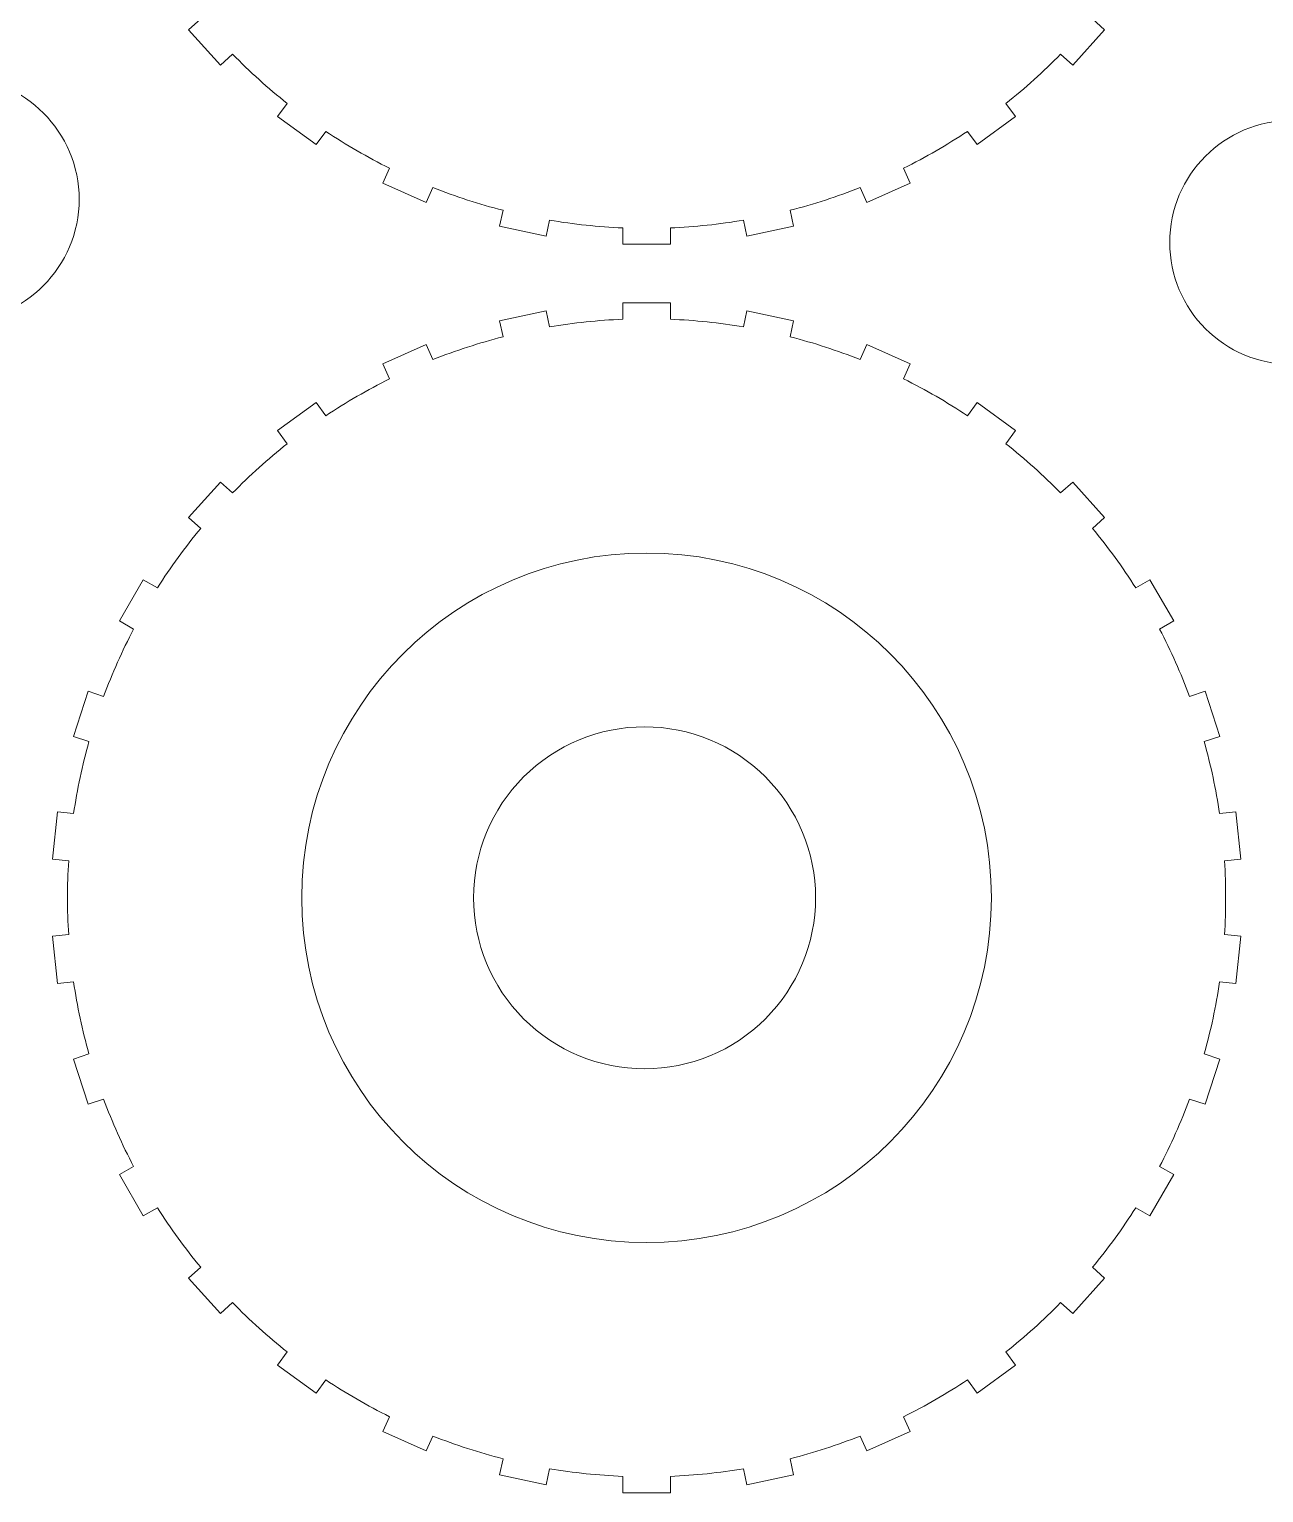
# Model space of a CAD drawing. Header units: centimetres. Extents: x -259 to 261, y 17 to 228.
# Drawn here: x -97.03 to -89.2, y 176.73 to 186.01 of the extents above; entities that cross this region are included whole.
import ezdxf

# ---------------------------------------------------------------- set-up
doc = ezdxf.new("R2010")
doc.units = ezdxf.units.CM
doc.header["$MEASUREMENT"] = 0
doc.layers.add('layer 1', color=7, linetype='Continuous')

msp = doc.modelspace()

# ---------------------------------------------------------------- linework, layer by layer
at = {"layer": 'layer 1', "color": 250, "lineweight": 9}
for points, knots in [([(-91.01654, 191.56619), (-91.01654, 191.56619), (-90.77233, 191.38876), (-90.77233, 191.38876), (-90.77233, 191.38876), (-90.77233, 191.38876), (-90.83329, 191.30485), (-90.83329, 191.30485), (-90.83329, 191.30485), (-90.71111, 191.20817), (-90.59521, 191.10382), (-90.48629, 190.9924), (-90.48629, 190.9924), (-90.48629, 190.9924), (-90.40922, 191.06181), (-90.40922, 191.06181), (-90.40922, 191.06181), (-90.40922, 191.06181), (-90.20723, 190.83748), (-90.20723, 190.83748), (-90.20723, 190.83748), (-90.20723, 190.83748), (-90.2843, 190.76808), (-90.2843, 190.76808), (-90.2843, 190.76808), (-90.1849, 190.64811), (-90.09323, 190.52194), (-90.00986, 190.39033), (-90.00986, 190.39033), (-90.00986, 190.39033), (-89.92002, 190.44218), (-89.92002, 190.44218), (-89.92002, 190.44218), (-89.92002, 190.44218), (-89.76909, 190.18076), (-89.76909, 190.18076), (-89.76909, 190.18076), (-89.76909, 190.18076), (-89.85893, 190.1289), (-89.85893, 190.1289), (-89.85893, 190.1289), (-89.78663, 189.9909), (-89.7232, 189.84841), (-89.66901, 189.70233), (-89.66901, 189.70233), (-89.66901, 189.70233), (-89.57036, 189.73439), (-89.57036, 189.73439), (-89.57036, 189.73439), (-89.57036, 189.73439), (-89.47708, 189.44731), (-89.47708, 189.44731), (-89.47708, 189.44731), (-89.47708, 189.44731), (-89.57572, 189.41526), (-89.57572, 189.41526), (-89.57572, 189.41526), (-89.53371, 189.26522), (-89.50128, 189.11267), (-89.47865, 188.95852), (-89.47865, 188.95852), (-89.47865, 188.95852), (-89.37549, 188.96937), (-89.37549, 188.96937), (-89.37549, 188.96937), (-89.37549, 188.96937), (-89.34394, 188.66916), (-89.34394, 188.66916), (-89.34394, 188.66916), (-89.34394, 188.66916), (-89.44708, 188.6583), (-89.44708, 188.6583), (-89.44708, 188.6583), (-89.43718, 188.50281), (-89.43718, 188.34686), (-89.44708, 188.19138), (-89.44708, 188.19138), (-89.44708, 188.19138), (-89.34394, 188.18054), (-89.34394, 188.18054), (-89.34394, 188.18054), (-89.34394, 188.18054), (-89.37549, 187.88034), (-89.37549, 187.88034), (-89.37549, 187.88034), (-89.37549, 187.88034), (-89.47865, 187.89117), (-89.47865, 187.89117), (-89.47865, 187.89117), (-89.50128, 187.73703), (-89.53371, 187.58448), (-89.57572, 187.43445), (-89.57572, 187.43445), (-89.57572, 187.43445), (-89.47708, 187.40239), (-89.47708, 187.40239), (-89.47708, 187.40239), (-89.47708, 187.40239), (-89.57036, 187.11531), (-89.57036, 187.11531), (-89.57036, 187.11531), (-89.57036, 187.11531), (-89.66901, 187.14736), (-89.66901, 187.14736), (-89.66901, 187.14736), (-89.7232, 187.0013), (-89.78663, 186.85881), (-89.85893, 186.72079), (-89.85893, 186.72079), (-89.85893, 186.72079), (-89.76909, 186.66893), (-89.76909, 186.66893), (-89.76909, 186.66893), (-89.76909, 186.66893), (-89.92002, 186.40752), (-89.92002, 186.40752), (-89.92002, 186.40752), (-89.92002, 186.40752), (-90.00986, 186.45938), (-90.00986, 186.45938), (-90.00986, 186.45938), (-90.09323, 186.32776), (-90.1849, 186.20159), (-90.2843, 186.08163), (-90.2843, 186.08163), (-90.2843, 186.08163), (-90.20723, 186.01222), (-90.20723, 186.01222), (-90.20723, 186.01222), (-90.20723, 186.01222), (-90.40922, 185.7879), (-90.40922, 185.7879), (-90.40922, 185.7879), (-90.40922, 185.7879), (-90.48629, 185.85729), (-90.48629, 185.85729), (-90.48629, 185.85729), (-90.59521, 185.7459), (-90.71111, 185.64153), (-90.83329, 185.54486), (-90.83329, 185.54486), (-90.83329, 185.54486), (-90.77233, 185.46094), (-90.77233, 185.46094), (-90.77233, 185.46094), (-90.77233, 185.46094), (-91.01654, 185.28352), (-91.01654, 185.28352), (-91.01654, 185.28352), (-91.01654, 185.28352), (-91.07751, 185.36743), (-91.07751, 185.36743), (-91.07751, 185.36743), (-91.2072, 185.28111), (-91.34227, 185.20312), (-91.48188, 185.13395), (-91.48188, 185.13395), (-91.48188, 185.13395), (-91.43969, 185.03921), (-91.43969, 185.03921), (-91.43969, 185.03921), (-91.43969, 185.03921), (-91.71545, 184.91643), (-91.71545, 184.91643), (-91.71545, 184.91643), (-91.71545, 184.91643), (-91.75765, 185.01118), (-91.75765, 185.01118), (-91.75765, 185.01118), (-91.90245, 184.95372), (-92.05078, 184.90552), (-92.20172, 184.86689), (-92.20172, 184.86689), (-92.20172, 184.86689), (-92.18016, 184.76544), (-92.18016, 184.76544), (-92.18016, 184.76544), (-92.18016, 184.76544), (-92.47542, 184.70268), (-92.47542, 184.70268), (-92.47542, 184.70268), (-92.47542, 184.70268), (-92.49699, 184.80414), (-92.49699, 184.80414), (-92.49699, 184.80414), (-92.65058, 184.77803), (-92.80569, 184.76173), (-92.96136, 184.75532), (-92.96136, 184.75532), (-92.96136, 184.75532), (-92.96136, 184.65161), (-92.96136, 184.65161), (-92.96136, 184.65161), (-92.96136, 184.65161), (-93.26322, 184.65161), (-93.26322, 184.65161), (-93.26322, 184.65161), (-93.26322, 184.65161), (-93.26322, 184.75532), (-93.26322, 184.75532), (-93.26322, 184.75532), (-93.41889, 184.76173), (-93.57399, 184.77803), (-93.72759, 184.80414), (-93.72759, 184.80414), (-93.72759, 184.80414), (-93.74916, 184.70268), (-93.74916, 184.70268), (-93.74916, 184.70268), (-93.74916, 184.70268), (-94.04442, 184.76544), (-94.04442, 184.76544), (-94.04442, 184.76544), (-94.04442, 184.76544), (-94.02286, 184.86689), (-94.02286, 184.86689), (-94.02286, 184.86689), (-94.1738, 184.90552), (-94.32212, 184.95372), (-94.46694, 185.01118), (-94.46694, 185.01118), (-94.46694, 185.01118), (-94.50913, 184.91643), (-94.50913, 184.91643), (-94.50913, 184.91643), (-94.50913, 184.91643), (-94.78489, 185.03921), (-94.78489, 185.03921), (-94.78489, 185.03921), (-94.78489, 185.03921), (-94.74271, 185.13395), (-94.74271, 185.13395), (-94.74271, 185.13395), (-94.88231, 185.20312), (-95.01738, 185.28111), (-95.14708, 185.36743), (-95.14708, 185.36743), (-95.14708, 185.36743), (-95.20804, 185.28352), (-95.20804, 185.28352), (-95.20804, 185.28352), (-95.20804, 185.28352), (-95.45226, 185.46094), (-95.45226, 185.46094), (-95.45226, 185.46094), (-95.45226, 185.46094), (-95.39129, 185.54486), (-95.39129, 185.54486), (-95.39129, 185.54486), (-95.51346, 185.64153), (-95.62937, 185.7459), (-95.73829, 185.85729), (-95.73829, 185.85729), (-95.73829, 185.85729), (-95.81537, 185.7879), (-95.81537, 185.7879), (-95.81537, 185.7879), (-95.81537, 185.7879), (-96.01735, 186.01222), (-96.01735, 186.01222), (-96.01735, 186.01222), (-96.01735, 186.01222), (-95.94027, 186.08163), (-95.94027, 186.08163), (-95.94027, 186.08163), (-96.03968, 186.20159), (-96.13135, 186.32776), (-96.21472, 186.45938), (-96.21472, 186.45938), (-96.21472, 186.45938), (-96.30456, 186.40752), (-96.30456, 186.40752), (-96.30456, 186.40752), (-96.30456, 186.40752), (-96.45549, 186.66893), (-96.45549, 186.66893), (-96.45549, 186.66893), (-96.45549, 186.66893), (-96.36565, 186.72079), (-96.36565, 186.72079), (-96.36565, 186.72079), (-96.43795, 186.85881), (-96.50138, 187.0013), (-96.55558, 187.14736), (-96.55558, 187.14736), (-96.55558, 187.14736), (-96.65422, 187.11531), (-96.65422, 187.11531), (-96.65422, 187.11531), (-96.65422, 187.11531), (-96.74749, 187.40239), (-96.74749, 187.40239), (-96.74749, 187.40239), (-96.74749, 187.40239), (-96.64886, 187.43445), (-96.64886, 187.43445), (-96.64886, 187.43445), (-96.69087, 187.58448), (-96.72329, 187.73703), (-96.74594, 187.89117), (-96.74594, 187.89117), (-96.74594, 187.89117), (-96.8491, 187.88034), (-96.8491, 187.88034), (-96.8491, 187.88034), (-96.8491, 187.88034), (-96.88065, 188.18054), (-96.88065, 188.18054), (-96.88065, 188.18054), (-96.88065, 188.18054), (-96.77749, 188.19138), (-96.77749, 188.19138), (-96.77749, 188.19138), (-96.78739, 188.34687), (-96.78739, 188.50283), (-96.77749, 188.65832), (-96.77749, 188.65832), (-96.77749, 188.65832), (-96.88065, 188.66916), (-96.88065, 188.66916), (-96.88065, 188.66916), (-96.88065, 188.66916), (-96.8491, 188.96937), (-96.8491, 188.96937), (-96.8491, 188.96937), (-96.8491, 188.96937), (-96.74594, 188.95852), (-96.74594, 188.95852), (-96.74594, 188.95852), (-96.72329, 189.11267), (-96.69087, 189.26522), (-96.64886, 189.41526), (-96.64886, 189.41526), (-96.64886, 189.41526), (-96.74749, 189.44731), (-96.74749, 189.44731), (-96.74749, 189.44731), (-96.74749, 189.44731), (-96.65422, 189.73439), (-96.65422, 189.73439), (-96.65422, 189.73439), (-96.65422, 189.73439), (-96.55558, 189.70233), (-96.55558, 189.70233), (-96.55558, 189.70233), (-96.50138, 189.84841), (-96.43795, 189.9909), (-96.36565, 190.1289), (-96.36565, 190.1289), (-96.36565, 190.1289), (-96.45549, 190.18076), (-96.45549, 190.18076), (-96.45549, 190.18076), (-96.45549, 190.18076), (-96.30456, 190.44218), (-96.30456, 190.44218), (-96.30456, 190.44218), (-96.30456, 190.44218), (-96.21472, 190.39033), (-96.21472, 190.39033), (-96.21472, 190.39033), (-96.13135, 190.52194), (-96.03968, 190.64811), (-95.94027, 190.76808), (-95.94027, 190.76808), (-95.94027, 190.76808), (-96.01735, 190.83748), (-96.01735, 190.83748), (-96.01735, 190.83748), (-96.01735, 190.83748), (-95.81537, 191.06181), (-95.81537, 191.06181), (-95.81537, 191.06181), (-95.81537, 191.06181), (-95.73829, 190.9924), (-95.73829, 190.9924), (-95.73829, 190.9924), (-95.62937, 191.10382), (-95.51346, 191.20817), (-95.39129, 191.30485), (-95.39129, 191.30485), (-95.39129, 191.30485), (-95.45226, 191.38876), (-95.45226, 191.38876), (-95.45226, 191.38876), (-95.45226, 191.38876), (-95.20804, 191.56619), (-95.20804, 191.56619), (-95.20804, 191.56619), (-95.20804, 191.56619), (-95.14708, 191.48228), (-95.14708, 191.48228), (-95.14708, 191.48228), (-95.01738, 191.56859), (-94.88231, 191.64658), (-94.74271, 191.71574), (-94.74271, 191.71574), (-94.74271, 191.71574), (-94.78489, 191.81049), (-94.78489, 191.81049), (-94.78489, 191.81049), (-94.78489, 191.81049), (-94.50913, 191.93328), (-94.50913, 191.93328), (-94.50913, 191.93328), (-94.50913, 191.93328), (-94.46694, 191.83852), (-94.46694, 191.83852), (-94.46694, 191.83852), (-94.32212, 191.89598), (-94.1738, 191.94418), (-94.02286, 191.9828), (-94.02286, 191.9828), (-94.02286, 191.9828), (-94.04442, 192.08427), (-94.04442, 192.08427), (-94.04442, 192.08427), (-94.04442, 192.08427), (-93.74916, 192.14703), (-93.74916, 192.14703), (-93.74916, 192.14703), (-93.74916, 192.14703), (-93.72759, 192.04558), (-93.72759, 192.04558), (-93.72759, 192.04558), (-93.57399, 192.07168), (-93.41889, 192.08797), (-93.26322, 192.09437), (-93.26322, 192.09437), (-93.26322, 192.09437), (-93.26322, 192.19811), (-93.26322, 192.19811), (-93.26322, 192.19811), (-93.26322, 192.19811), (-92.96136, 192.19811), (-92.96136, 192.19811), (-92.96136, 192.19811), (-92.96136, 192.19811), (-92.96136, 192.09437), (-92.96136, 192.09437), (-92.96136, 192.09437), (-92.80569, 192.08797), (-92.65058, 192.07168), (-92.49699, 192.04558), (-92.49699, 192.04558), (-92.49699, 192.04558), (-92.47542, 192.14703), (-92.47542, 192.14703), (-92.47542, 192.14703), (-92.47542, 192.14703), (-92.18016, 192.08427), (-92.18016, 192.08427), (-92.18016, 192.08427), (-92.18016, 192.08427), (-92.20172, 191.9828), (-92.20172, 191.9828), (-92.20172, 191.9828), (-92.05078, 191.94418), (-91.90245, 191.89598), (-91.75765, 191.83852), (-91.75765, 191.83852), (-91.75765, 191.83852), (-91.71545, 191.93328), (-91.71545, 191.93328), (-91.71545, 191.93328), (-91.71545, 191.93328), (-91.43969, 191.81049), (-91.43969, 191.81049), (-91.43969, 191.81049), (-91.43969, 191.81049), (-91.48188, 191.71574), (-91.48188, 191.71574), (-91.48188, 191.71574), (-91.34227, 191.64658), (-91.2072, 191.56859), (-91.07751, 191.48228), (-91.07751, 191.48228), (-91.07751, 191.48228), (-91.01654, 191.56619), (-91.01654, 191.56619)], [0, 0, 0, 0, 0.0082645, 0.0082645, 0.0082645, 0.0082645, 0.0165289, 0.0165289, 0.0165289, 0.0165289, 0.0247934, 0.0247934, 0.0247934, 0.0247934, 0.0330579, 0.0330579, 0.0330579, 0.0330579, 0.0413223, 0.0413223, 0.0413223, 0.0413223, 0.0495868, 0.0495868, 0.0495868, 0.0495868, 0.0578512, 0.0578512, 0.0578512, 0.0578512, 0.0661157, 0.0661157, 0.0661157, 0.0661157, 0.0743802, 0.0743802, 0.0743802, 0.0743802, 0.0826446, 0.0826446, 0.0826446, 0.0826446, 0.0909091, 0.0909091, 0.0909091, 0.0909091, 0.0991736, 0.0991736, 0.0991736, 0.0991736, 0.107438, 0.107438, 0.107438, 0.107438, 0.1157025, 0.1157025, 0.1157025, 0.1157025, 0.1239669, 0.1239669, 0.1239669, 0.1239669, 0.1322314, 0.1322314, 0.1322314, 0.1322314, 0.1404959, 0.1404959, 0.1404959, 0.1404959, 0.1487603, 0.1487603, 0.1487603, 0.1487603, 0.1570248, 0.1570248, 0.1570248, 0.1570248, 0.1652893, 0.1652893, 0.1652893, 0.1652893, 0.1735537, 0.1735537, 0.1735537, 0.1735537, 0.1818182, 0.1818182, 0.1818182, 0.1818182, 0.1900826, 0.1900826, 0.1900826, 0.1900826, 0.1983471, 0.1983471, 0.1983471, 0.1983471, 0.2066116, 0.2066116, 0.2066116, 0.2066116, 0.214876, 0.214876, 0.214876, 0.214876, 0.2231405, 0.2231405, 0.2231405, 0.2231405, 0.231405, 0.231405, 0.231405, 0.231405, 0.2396694, 0.2396694, 0.2396694, 0.2396694, 0.2479339, 0.2479339, 0.2479339, 0.2479339, 0.2561983, 0.2561983, 0.2561983, 0.2561983, 0.2644628, 0.2644628, 0.2644628, 0.2644628, 0.2727273, 0.2727273, 0.2727273, 0.2727273, 0.2809917, 0.2809917, 0.2809917, 0.2809917, 0.2892562, 0.2892562, 0.2892562, 0.2892562, 0.2975207, 0.2975207, 0.2975207, 0.2975207, 0.3057851, 0.3057851, 0.3057851, 0.3057851, 0.3140496, 0.3140496, 0.3140496, 0.3140496, 0.322314, 0.322314, 0.322314, 0.322314, 0.3305785, 0.3305785, 0.3305785, 0.3305785, 0.338843, 0.338843, 0.338843, 0.338843, 0.3471074, 0.3471074, 0.3471074, 0.3471074, 0.3553719, 0.3553719, 0.3553719, 0.3553719, 0.3636364, 0.3636364, 0.3636364, 0.3636364, 0.3719008, 0.3719008, 0.3719008, 0.3719008, 0.3801653, 0.3801653, 0.3801653, 0.3801653, 0.3884298, 0.3884298, 0.3884298, 0.3884298, 0.3966942, 0.3966942, 0.3966942, 0.3966942, 0.4049587, 0.4049587, 0.4049587, 0.4049587, 0.4132231, 0.4132231, 0.4132231, 0.4132231, 0.4214876, 0.4214876, 0.4214876, 0.4214876, 0.4297521, 0.4297521, 0.4297521, 0.4297521, 0.4380165, 0.4380165, 0.4380165, 0.4380165, 0.446281, 0.446281, 0.446281, 0.446281, 0.4545455, 0.4545455, 0.4545455, 0.4545455, 0.4628099, 0.4628099, 0.4628099, 0.4628099, 0.4710744, 0.4710744, 0.4710744, 0.4710744, 0.4793388, 0.4793388, 0.4793388, 0.4793388, 0.4876033, 0.4876033, 0.4876033, 0.4876033, 0.4958678, 0.4958678, 0.4958678, 0.4958678, 0.5041322, 0.5041322, 0.5041322, 0.5041322, 0.5123967, 0.5123967, 0.5123967, 0.5123967, 0.5206612, 0.5206612, 0.5206612, 0.5206612, 0.5289256, 0.5289256, 0.5289256, 0.5289256, 0.5371901, 0.5371901, 0.5371901, 0.5371901, 0.5454545, 0.5454545, 0.5454545, 0.5454545, 0.553719, 0.553719, 0.553719, 0.553719, 0.5619835, 0.5619835, 0.5619835, 0.5619835, 0.5702479, 0.5702479, 0.5702479, 0.5702479, 0.5785124, 0.5785124, 0.5785124, 0.5785124, 0.5867769, 0.5867769, 0.5867769, 0.5867769, 0.5950413, 0.5950413, 0.5950413, 0.5950413, 0.6033058, 0.6033058, 0.6033058, 0.6033058, 0.6115702, 0.6115702, 0.6115702, 0.6115702, 0.6198347, 0.6198347, 0.6198347, 0.6198347, 0.6280992, 0.6280992, 0.6280992, 0.6280992, 0.6363636, 0.6363636, 0.6363636, 0.6363636, 0.6446281, 0.6446281, 0.6446281, 0.6446281, 0.6528926, 0.6528926, 0.6528926, 0.6528926, 0.661157, 0.661157, 0.661157, 0.661157, 0.6694215, 0.6694215, 0.6694215, 0.6694215, 0.677686, 0.677686, 0.677686, 0.677686, 0.6859504, 0.6859504, 0.6859504, 0.6859504, 0.6942149, 0.6942149, 0.6942149, 0.6942149, 0.7024793, 0.7024793, 0.7024793, 0.7024793, 0.7107438, 0.7107438, 0.7107438, 0.7107438, 0.7190083, 0.7190083, 0.7190083, 0.7190083, 0.7272727, 0.7272727, 0.7272727, 0.7272727, 0.7355372, 0.7355372, 0.7355372, 0.7355372, 0.7438017, 0.7438017, 0.7438017, 0.7438017, 0.7520661, 0.7520661, 0.7520661, 0.7520661, 0.7603306, 0.7603306, 0.7603306, 0.7603306, 0.768595, 0.768595, 0.768595, 0.768595, 0.7768595, 0.7768595, 0.7768595, 0.7768595, 0.785124, 0.785124, 0.785124, 0.785124, 0.7933884, 0.7933884, 0.7933884, 0.7933884, 0.8016529, 0.8016529, 0.8016529, 0.8016529, 0.8099174, 0.8099174, 0.8099174, 0.8099174, 0.8181818, 0.8181818, 0.8181818, 0.8181818, 0.8264463, 0.8264463, 0.8264463, 0.8264463, 0.8347107, 0.8347107, 0.8347107, 0.8347107, 0.8429752, 0.8429752, 0.8429752, 0.8429752, 0.8512397, 0.8512397, 0.8512397, 0.8512397, 0.8595041, 0.8595041, 0.8595041, 0.8595041, 0.8677686, 0.8677686, 0.8677686, 0.8677686, 0.8760331, 0.8760331, 0.8760331, 0.8760331, 0.8842975, 0.8842975, 0.8842975, 0.8842975, 0.892562, 0.892562, 0.892562, 0.892562, 0.9008264, 0.9008264, 0.9008264, 0.9008264, 0.9090909, 0.9090909, 0.9090909, 0.9090909, 0.9173554, 0.9173554, 0.9173554, 0.9173554, 0.9256198, 0.9256198, 0.9256198, 0.9256198, 0.9338843, 0.9338843, 0.9338843, 0.9338843, 0.9421488, 0.9421488, 0.9421488, 0.9421488, 0.9504132, 0.9504132, 0.9504132, 0.9504132, 0.9586777, 0.9586777, 0.9586777, 0.9586777, 0.9669421, 0.9669421, 0.9669421, 0.9669421, 0.9752066, 0.9752066, 0.9752066, 0.9752066, 0.9834711, 0.9834711, 0.9834711, 0.9834711, 1, 1, 1, 1]), ([(-96.71088, 184.93634), (-96.71088, 185.36381), (-97.05741, 185.71033), (-97.48488, 185.71034), (-97.48488, 185.71034), (-97.91235, 185.71034), (-98.25888, 185.36381), (-98.25888, 184.93634), (-98.25888, 184.93634), (-98.25888, 184.50887), (-97.91236, 184.16234), (-97.48488, 184.16234), (-97.48488, 184.16234), (-97.05742, 184.16233), (-96.71088, 184.50886), (-96.71088, 184.93634)], [0, 0, 0, 0, 0.2, 0.2, 0.2, 0.2, 0.4, 0.4, 0.4, 0.4, 0.6, 0.6, 0.6, 0.6, 1, 1, 1, 1]), ([(-88.24633, 184.66329), (-88.24633, 185.09076), (-88.59286, 185.43728), (-89.02033, 185.43729), (-89.02033, 185.43729), (-89.4478, 185.43729), (-89.79433, 185.09076), (-89.79433, 184.66329), (-89.79433, 184.66329), (-89.79433, 184.23582), (-89.44781, 183.88929), (-89.02033, 183.88929), (-89.02033, 183.88929), (-88.59287, 183.88928), (-88.24633, 184.23581), (-88.24633, 184.66329)], [0, 0, 0, 0, 0.2, 0.2, 0.2, 0.2, 0.4, 0.4, 0.4, 0.4, 0.6, 0.6, 0.6, 0.6, 1, 1, 1, 1]), ([(-91.01654, 183.64774), (-91.01654, 183.64774), (-90.77233, 183.4703), (-90.77233, 183.4703), (-90.77233, 183.4703), (-90.77233, 183.4703), (-90.83329, 183.38639), (-90.83329, 183.38639), (-90.83329, 183.38639), (-90.71111, 183.28971), (-90.59521, 183.18536), (-90.48629, 183.07394), (-90.48629, 183.07394), (-90.48629, 183.07394), (-90.40922, 183.14336), (-90.40922, 183.14336), (-90.40922, 183.14336), (-90.40922, 183.14336), (-90.20723, 182.91902), (-90.20723, 182.91902), (-90.20723, 182.91902), (-90.20723, 182.91902), (-90.2843, 182.84962), (-90.2843, 182.84962), (-90.2843, 182.84962), (-90.1849, 182.72965), (-90.09323, 182.60348), (-90.00986, 182.47187), (-90.00986, 182.47187), (-90.00986, 182.47187), (-89.92002, 182.52373), (-89.92002, 182.52373), (-89.92002, 182.52373), (-89.92002, 182.52373), (-89.76909, 182.2623), (-89.76909, 182.2623), (-89.76909, 182.2623), (-89.76909, 182.2623), (-89.85893, 182.21044), (-89.85893, 182.21044), (-89.85893, 182.21044), (-89.78663, 182.07244), (-89.7232, 181.92996), (-89.66901, 181.78388), (-89.66901, 181.78388), (-89.66901, 181.78388), (-89.57036, 181.81594), (-89.57036, 181.81594), (-89.57036, 181.81594), (-89.57036, 181.81594), (-89.47708, 181.52885), (-89.47708, 181.52885), (-89.47708, 181.52885), (-89.47708, 181.52885), (-89.57572, 181.4968), (-89.57572, 181.4968), (-89.57572, 181.4968), (-89.53371, 181.34676), (-89.50128, 181.19422), (-89.47865, 181.04006), (-89.47865, 181.04006), (-89.47865, 181.04006), (-89.37549, 181.05092), (-89.37549, 181.05092), (-89.37549, 181.05092), (-89.37549, 181.05092), (-89.34394, 180.75071), (-89.34394, 180.75071), (-89.34394, 180.75071), (-89.34394, 180.75071), (-89.44708, 180.73984), (-89.44708, 180.73984), (-89.44708, 180.73984), (-89.43718, 180.58436), (-89.43718, 180.4284), (-89.44708, 180.27292), (-89.44708, 180.27292), (-89.44708, 180.27292), (-89.34394, 180.26208), (-89.34394, 180.26208), (-89.34394, 180.26208), (-89.34394, 180.26208), (-89.37549, 179.96188), (-89.37549, 179.96188), (-89.37549, 179.96188), (-89.37549, 179.96188), (-89.47865, 179.97272), (-89.47865, 179.97272), (-89.47865, 179.97272), (-89.50128, 179.81857), (-89.53371, 179.66602), (-89.57572, 179.516), (-89.57572, 179.516), (-89.57572, 179.516), (-89.47708, 179.48394), (-89.47708, 179.48394), (-89.47708, 179.48394), (-89.47708, 179.48394), (-89.57036, 179.19685), (-89.57036, 179.19685), (-89.57036, 179.19685), (-89.57036, 179.19685), (-89.66901, 179.2289), (-89.66901, 179.2289), (-89.66901, 179.2289), (-89.7232, 179.08284), (-89.78663, 178.94036), (-89.85893, 178.80233), (-89.85893, 178.80233), (-89.85893, 178.80233), (-89.76909, 178.75048), (-89.76909, 178.75048), (-89.76909, 178.75048), (-89.76909, 178.75048), (-89.92002, 178.48906), (-89.92002, 178.48906), (-89.92002, 178.48906), (-89.92002, 178.48906), (-90.00986, 178.54092), (-90.00986, 178.54092), (-90.00986, 178.54092), (-90.09323, 178.40931), (-90.1849, 178.28313), (-90.2843, 178.16317), (-90.2843, 178.16317), (-90.2843, 178.16317), (-90.20723, 178.09376), (-90.20723, 178.09376), (-90.20723, 178.09376), (-90.20723, 178.09376), (-90.40922, 177.86944), (-90.40922, 177.86944), (-90.40922, 177.86944), (-90.40922, 177.86944), (-90.48629, 177.93883), (-90.48629, 177.93883), (-90.48629, 177.93883), (-90.59521, 177.82744), (-90.71111, 177.72308), (-90.83329, 177.6264), (-90.83329, 177.6264), (-90.83329, 177.6264), (-90.77233, 177.54249), (-90.77233, 177.54249), (-90.77233, 177.54249), (-90.77233, 177.54249), (-91.01654, 177.36506), (-91.01654, 177.36506), (-91.01654, 177.36506), (-91.01654, 177.36506), (-91.07751, 177.44897), (-91.07751, 177.44897), (-91.07751, 177.44897), (-91.2072, 177.36265), (-91.34227, 177.28467), (-91.48188, 177.2155), (-91.48188, 177.2155), (-91.48188, 177.2155), (-91.43969, 177.12075), (-91.43969, 177.12075), (-91.43969, 177.12075), (-91.43969, 177.12075), (-91.71545, 176.99797), (-91.71545, 176.99797), (-91.71545, 176.99797), (-91.71545, 176.99797), (-91.75765, 177.09272), (-91.75765, 177.09272), (-91.75765, 177.09272), (-91.90245, 177.03526), (-92.05078, 176.98706), (-92.20172, 176.94843), (-92.20172, 176.94843), (-92.20172, 176.94843), (-92.18016, 176.84698), (-92.18016, 176.84698), (-92.18016, 176.84698), (-92.18016, 176.84698), (-92.47542, 176.78422), (-92.47542, 176.78422), (-92.47542, 176.78422), (-92.47542, 176.78422), (-92.49699, 176.88568), (-92.49699, 176.88568), (-92.49699, 176.88568), (-92.65058, 176.85958), (-92.80569, 176.84327), (-92.96136, 176.83686), (-92.96136, 176.83686), (-92.96136, 176.83686), (-92.96136, 176.73315), (-92.96136, 176.73315), (-92.96136, 176.73315), (-92.96136, 176.73315), (-93.26322, 176.73315), (-93.26322, 176.73315), (-93.26322, 176.73315), (-93.26322, 176.73315), (-93.26322, 176.83686), (-93.26322, 176.83686), (-93.26322, 176.83686), (-93.41889, 176.84327), (-93.57399, 176.85958), (-93.72759, 176.88568), (-93.72759, 176.88568), (-93.72759, 176.88568), (-93.74916, 176.78422), (-93.74916, 176.78422), (-93.74916, 176.78422), (-93.74916, 176.78422), (-94.04442, 176.84698), (-94.04442, 176.84698), (-94.04442, 176.84698), (-94.04442, 176.84698), (-94.02286, 176.94843), (-94.02286, 176.94843), (-94.02286, 176.94843), (-94.1738, 176.98706), (-94.32212, 177.03526), (-94.46694, 177.09272), (-94.46694, 177.09272), (-94.46694, 177.09272), (-94.50913, 176.99797), (-94.50913, 176.99797), (-94.50913, 176.99797), (-94.50913, 176.99797), (-94.78489, 177.12075), (-94.78489, 177.12075), (-94.78489, 177.12075), (-94.78489, 177.12075), (-94.74271, 177.2155), (-94.74271, 177.2155), (-94.74271, 177.2155), (-94.88231, 177.28467), (-95.01738, 177.36265), (-95.14708, 177.44897), (-95.14708, 177.44897), (-95.14708, 177.44897), (-95.20804, 177.36506), (-95.20804, 177.36506), (-95.20804, 177.36506), (-95.20804, 177.36506), (-95.45226, 177.54249), (-95.45226, 177.54249), (-95.45226, 177.54249), (-95.45226, 177.54249), (-95.39129, 177.6264), (-95.39129, 177.6264), (-95.39129, 177.6264), (-95.51346, 177.72308), (-95.62937, 177.82744), (-95.73829, 177.93883), (-95.73829, 177.93883), (-95.73829, 177.93883), (-95.81537, 177.86944), (-95.81537, 177.86944), (-95.81537, 177.86944), (-95.81537, 177.86944), (-96.01735, 178.09376), (-96.01735, 178.09376), (-96.01735, 178.09376), (-96.01735, 178.09376), (-95.94027, 178.16317), (-95.94027, 178.16317), (-95.94027, 178.16317), (-96.03968, 178.28313), (-96.13135, 178.40931), (-96.21472, 178.54092), (-96.21472, 178.54092), (-96.21472, 178.54092), (-96.30456, 178.48906), (-96.30456, 178.48906), (-96.30456, 178.48906), (-96.30456, 178.48906), (-96.45549, 178.75048), (-96.45549, 178.75048), (-96.45549, 178.75048), (-96.45549, 178.75048), (-96.36565, 178.80233), (-96.36565, 178.80233), (-96.36565, 178.80233), (-96.43795, 178.94036), (-96.50138, 179.08284), (-96.55558, 179.2289), (-96.55558, 179.2289), (-96.55558, 179.2289), (-96.65422, 179.19685), (-96.65422, 179.19685), (-96.65422, 179.19685), (-96.65422, 179.19685), (-96.74749, 179.48394), (-96.74749, 179.48394), (-96.74749, 179.48394), (-96.74749, 179.48394), (-96.64886, 179.516), (-96.64886, 179.516), (-96.64886, 179.516), (-96.69087, 179.66602), (-96.72329, 179.81857), (-96.74594, 179.97272), (-96.74594, 179.97272), (-96.74594, 179.97272), (-96.8491, 179.96188), (-96.8491, 179.96188), (-96.8491, 179.96188), (-96.8491, 179.96188), (-96.88065, 180.26208), (-96.88065, 180.26208), (-96.88065, 180.26208), (-96.88065, 180.26208), (-96.77749, 180.27292), (-96.77749, 180.27292), (-96.77749, 180.27292), (-96.78739, 180.42841), (-96.78739, 180.58437), (-96.77749, 180.73986), (-96.77749, 180.73986), (-96.77749, 180.73986), (-96.88065, 180.75071), (-96.88065, 180.75071), (-96.88065, 180.75071), (-96.88065, 180.75071), (-96.8491, 181.05092), (-96.8491, 181.05092), (-96.8491, 181.05092), (-96.8491, 181.05092), (-96.74594, 181.04006), (-96.74594, 181.04006), (-96.74594, 181.04006), (-96.72329, 181.19422), (-96.69087, 181.34676), (-96.64886, 181.4968), (-96.64886, 181.4968), (-96.64886, 181.4968), (-96.74749, 181.52885), (-96.74749, 181.52885), (-96.74749, 181.52885), (-96.74749, 181.52885), (-96.65422, 181.81594), (-96.65422, 181.81594), (-96.65422, 181.81594), (-96.65422, 181.81594), (-96.55558, 181.78388), (-96.55558, 181.78388), (-96.55558, 181.78388), (-96.50138, 181.92996), (-96.43795, 182.07244), (-96.36565, 182.21044), (-96.36565, 182.21044), (-96.36565, 182.21044), (-96.45549, 182.2623), (-96.45549, 182.2623), (-96.45549, 182.2623), (-96.45549, 182.2623), (-96.30456, 182.52373), (-96.30456, 182.52373), (-96.30456, 182.52373), (-96.30456, 182.52373), (-96.21472, 182.47187), (-96.21472, 182.47187), (-96.21472, 182.47187), (-96.13135, 182.60348), (-96.03968, 182.72965), (-95.94027, 182.84962), (-95.94027, 182.84962), (-95.94027, 182.84962), (-96.01735, 182.91902), (-96.01735, 182.91902), (-96.01735, 182.91902), (-96.01735, 182.91902), (-95.81537, 183.14336), (-95.81537, 183.14336), (-95.81537, 183.14336), (-95.81537, 183.14336), (-95.73829, 183.07394), (-95.73829, 183.07394), (-95.73829, 183.07394), (-95.62937, 183.18536), (-95.51346, 183.28971), (-95.39129, 183.38639), (-95.39129, 183.38639), (-95.39129, 183.38639), (-95.45226, 183.4703), (-95.45226, 183.4703), (-95.45226, 183.4703), (-95.45226, 183.4703), (-95.20804, 183.64774), (-95.20804, 183.64774), (-95.20804, 183.64774), (-95.20804, 183.64774), (-95.14708, 183.56382), (-95.14708, 183.56382), (-95.14708, 183.56382), (-95.01738, 183.65014), (-94.88231, 183.72812), (-94.74271, 183.79728), (-94.74271, 183.79728), (-94.74271, 183.79728), (-94.78489, 183.89204), (-94.78489, 183.89204), (-94.78489, 183.89204), (-94.78489, 183.89204), (-94.50913, 184.01482), (-94.50913, 184.01482), (-94.50913, 184.01482), (-94.50913, 184.01482), (-94.46694, 183.92006), (-94.46694, 183.92006), (-94.46694, 183.92006), (-94.32212, 183.97752), (-94.1738, 184.02572), (-94.02286, 184.06435), (-94.02286, 184.06435), (-94.02286, 184.06435), (-94.04442, 184.16581), (-94.04442, 184.16581), (-94.04442, 184.16581), (-94.04442, 184.16581), (-93.74916, 184.22857), (-93.74916, 184.22857), (-93.74916, 184.22857), (-93.74916, 184.22857), (-93.72759, 184.12712), (-93.72759, 184.12712), (-93.72759, 184.12712), (-93.57399, 184.15322), (-93.41889, 184.16952), (-93.26322, 184.17591), (-93.26322, 184.17591), (-93.26322, 184.17591), (-93.26322, 184.27965), (-93.26322, 184.27965), (-93.26322, 184.27965), (-93.26322, 184.27965), (-92.96136, 184.27965), (-92.96136, 184.27965), (-92.96136, 184.27965), (-92.96136, 184.27965), (-92.96136, 184.17591), (-92.96136, 184.17591), (-92.96136, 184.17591), (-92.80569, 184.16952), (-92.65058, 184.15322), (-92.49699, 184.12712), (-92.49699, 184.12712), (-92.49699, 184.12712), (-92.47542, 184.22857), (-92.47542, 184.22857), (-92.47542, 184.22857), (-92.47542, 184.22857), (-92.18016, 184.16581), (-92.18016, 184.16581), (-92.18016, 184.16581), (-92.18016, 184.16581), (-92.20172, 184.06435), (-92.20172, 184.06435), (-92.20172, 184.06435), (-92.05078, 184.02572), (-91.90245, 183.97752), (-91.75765, 183.92006), (-91.75765, 183.92006), (-91.75765, 183.92006), (-91.71545, 184.01482), (-91.71545, 184.01482), (-91.71545, 184.01482), (-91.71545, 184.01482), (-91.43969, 183.89204), (-91.43969, 183.89204), (-91.43969, 183.89204), (-91.43969, 183.89204), (-91.48188, 183.79728), (-91.48188, 183.79728), (-91.48188, 183.79728), (-91.34227, 183.72812), (-91.2072, 183.65014), (-91.07751, 183.56382), (-91.07751, 183.56382), (-91.07751, 183.56382), (-91.01654, 183.64774), (-91.01654, 183.64774)], [0, 0, 0, 0, 0.0082645, 0.0082645, 0.0082645, 0.0082645, 0.0165289, 0.0165289, 0.0165289, 0.0165289, 0.0247934, 0.0247934, 0.0247934, 0.0247934, 0.0330579, 0.0330579, 0.0330579, 0.0330579, 0.0413223, 0.0413223, 0.0413223, 0.0413223, 0.0495868, 0.0495868, 0.0495868, 0.0495868, 0.0578512, 0.0578512, 0.0578512, 0.0578512, 0.0661157, 0.0661157, 0.0661157, 0.0661157, 0.0743802, 0.0743802, 0.0743802, 0.0743802, 0.0826446, 0.0826446, 0.0826446, 0.0826446, 0.0909091, 0.0909091, 0.0909091, 0.0909091, 0.0991736, 0.0991736, 0.0991736, 0.0991736, 0.107438, 0.107438, 0.107438, 0.107438, 0.1157025, 0.1157025, 0.1157025, 0.1157025, 0.1239669, 0.1239669, 0.1239669, 0.1239669, 0.1322314, 0.1322314, 0.1322314, 0.1322314, 0.1404959, 0.1404959, 0.1404959, 0.1404959, 0.1487603, 0.1487603, 0.1487603, 0.1487603, 0.1570248, 0.1570248, 0.1570248, 0.1570248, 0.1652893, 0.1652893, 0.1652893, 0.1652893, 0.1735537, 0.1735537, 0.1735537, 0.1735537, 0.1818182, 0.1818182, 0.1818182, 0.1818182, 0.1900826, 0.1900826, 0.1900826, 0.1900826, 0.1983471, 0.1983471, 0.1983471, 0.1983471, 0.2066116, 0.2066116, 0.2066116, 0.2066116, 0.214876, 0.214876, 0.214876, 0.214876, 0.2231405, 0.2231405, 0.2231405, 0.2231405, 0.231405, 0.231405, 0.231405, 0.231405, 0.2396694, 0.2396694, 0.2396694, 0.2396694, 0.2479339, 0.2479339, 0.2479339, 0.2479339, 0.2561983, 0.2561983, 0.2561983, 0.2561983, 0.2644628, 0.2644628, 0.2644628, 0.2644628, 0.2727273, 0.2727273, 0.2727273, 0.2727273, 0.2809917, 0.2809917, 0.2809917, 0.2809917, 0.2892562, 0.2892562, 0.2892562, 0.2892562, 0.2975207, 0.2975207, 0.2975207, 0.2975207, 0.3057851, 0.3057851, 0.3057851, 0.3057851, 0.3140496, 0.3140496, 0.3140496, 0.3140496, 0.322314, 0.322314, 0.322314, 0.322314, 0.3305785, 0.3305785, 0.3305785, 0.3305785, 0.338843, 0.338843, 0.338843, 0.338843, 0.3471074, 0.3471074, 0.3471074, 0.3471074, 0.3553719, 0.3553719, 0.3553719, 0.3553719, 0.3636364, 0.3636364, 0.3636364, 0.3636364, 0.3719008, 0.3719008, 0.3719008, 0.3719008, 0.3801653, 0.3801653, 0.3801653, 0.3801653, 0.3884298, 0.3884298, 0.3884298, 0.3884298, 0.3966942, 0.3966942, 0.3966942, 0.3966942, 0.4049587, 0.4049587, 0.4049587, 0.4049587, 0.4132231, 0.4132231, 0.4132231, 0.4132231, 0.4214876, 0.4214876, 0.4214876, 0.4214876, 0.4297521, 0.4297521, 0.4297521, 0.4297521, 0.4380165, 0.4380165, 0.4380165, 0.4380165, 0.446281, 0.446281, 0.446281, 0.446281, 0.4545455, 0.4545455, 0.4545455, 0.4545455, 0.4628099, 0.4628099, 0.4628099, 0.4628099, 0.4710744, 0.4710744, 0.4710744, 0.4710744, 0.4793388, 0.4793388, 0.4793388, 0.4793388, 0.4876033, 0.4876033, 0.4876033, 0.4876033, 0.4958678, 0.4958678, 0.4958678, 0.4958678, 0.5041322, 0.5041322, 0.5041322, 0.5041322, 0.5123967, 0.5123967, 0.5123967, 0.5123967, 0.5206612, 0.5206612, 0.5206612, 0.5206612, 0.5289256, 0.5289256, 0.5289256, 0.5289256, 0.5371901, 0.5371901, 0.5371901, 0.5371901, 0.5454545, 0.5454545, 0.5454545, 0.5454545, 0.553719, 0.553719, 0.553719, 0.553719, 0.5619835, 0.5619835, 0.5619835, 0.5619835, 0.5702479, 0.5702479, 0.5702479, 0.5702479, 0.5785124, 0.5785124, 0.5785124, 0.5785124, 0.5867769, 0.5867769, 0.5867769, 0.5867769, 0.5950413, 0.5950413, 0.5950413, 0.5950413, 0.6033058, 0.6033058, 0.6033058, 0.6033058, 0.6115702, 0.6115702, 0.6115702, 0.6115702, 0.6198347, 0.6198347, 0.6198347, 0.6198347, 0.6280992, 0.6280992, 0.6280992, 0.6280992, 0.6363636, 0.6363636, 0.6363636, 0.6363636, 0.6446281, 0.6446281, 0.6446281, 0.6446281, 0.6528926, 0.6528926, 0.6528926, 0.6528926, 0.661157, 0.661157, 0.661157, 0.661157, 0.6694215, 0.6694215, 0.6694215, 0.6694215, 0.677686, 0.677686, 0.677686, 0.677686, 0.6859504, 0.6859504, 0.6859504, 0.6859504, 0.6942149, 0.6942149, 0.6942149, 0.6942149, 0.7024793, 0.7024793, 0.7024793, 0.7024793, 0.7107438, 0.7107438, 0.7107438, 0.7107438, 0.7190083, 0.7190083, 0.7190083, 0.7190083, 0.7272727, 0.7272727, 0.7272727, 0.7272727, 0.7355372, 0.7355372, 0.7355372, 0.7355372, 0.7438017, 0.7438017, 0.7438017, 0.7438017, 0.7520661, 0.7520661, 0.7520661, 0.7520661, 0.7603306, 0.7603306, 0.7603306, 0.7603306, 0.768595, 0.768595, 0.768595, 0.768595, 0.7768595, 0.7768595, 0.7768595, 0.7768595, 0.785124, 0.785124, 0.785124, 0.785124, 0.7933884, 0.7933884, 0.7933884, 0.7933884, 0.8016529, 0.8016529, 0.8016529, 0.8016529, 0.8099174, 0.8099174, 0.8099174, 0.8099174, 0.8181818, 0.8181818, 0.8181818, 0.8181818, 0.8264463, 0.8264463, 0.8264463, 0.8264463, 0.8347107, 0.8347107, 0.8347107, 0.8347107, 0.8429752, 0.8429752, 0.8429752, 0.8429752, 0.8512397, 0.8512397, 0.8512397, 0.8512397, 0.8595041, 0.8595041, 0.8595041, 0.8595041, 0.8677686, 0.8677686, 0.8677686, 0.8677686, 0.8760331, 0.8760331, 0.8760331, 0.8760331, 0.8842975, 0.8842975, 0.8842975, 0.8842975, 0.892562, 0.892562, 0.892562, 0.892562, 0.9008264, 0.9008264, 0.9008264, 0.9008264, 0.9090909, 0.9090909, 0.9090909, 0.9090909, 0.9173554, 0.9173554, 0.9173554, 0.9173554, 0.9256198, 0.9256198, 0.9256198, 0.9256198, 0.9338843, 0.9338843, 0.9338843, 0.9338843, 0.9421488, 0.9421488, 0.9421488, 0.9421488, 0.9504132, 0.9504132, 0.9504132, 0.9504132, 0.9586777, 0.9586777, 0.9586777, 0.9586777, 0.9669421, 0.9669421, 0.9669421, 0.9669421, 0.9752066, 0.9752066, 0.9752066, 0.9752066, 0.9834711, 0.9834711, 0.9834711, 0.9834711, 1, 1, 1, 1]), ([(-93.11229, 178.31967), (-94.31999, 178.31967), (-95.29902, 179.2987), (-95.29902, 180.5064), (-95.29902, 180.5064), (-95.29902, 181.7141), (-94.31999, 182.69313), (-93.11229, 182.69313), (-93.11229, 182.69313), (-91.90459, 182.69313), (-90.92555, 181.7141), (-90.92555, 180.5064), (-90.92555, 180.5064), (-90.92555, 179.2987), (-91.90459, 178.31967), (-93.11229, 178.31967)], [0, 0, 0, 0, 0.2, 0.2, 0.2, 0.2, 0.4, 0.4, 0.4, 0.4, 0.6, 0.6, 0.6, 0.6, 1, 1, 1, 1]), ([(-93.12514, 179.42175), (-93.41278, 179.42175), (-93.68864, 179.53604), (-93.8921, 179.73944), (-93.8921, 179.73944), (-94.09549, 179.94285), (-94.20977, 180.21872), (-94.20977, 180.50638), (-94.20977, 180.50638), (-94.20977, 180.79405), (-94.09549, 181.06992), (-93.8921, 181.27333), (-93.8921, 181.27333), (-93.68864, 181.47672), (-93.41278, 181.591), (-93.12514, 181.591), (-93.12514, 181.591), (-92.83745, 181.591), (-92.5616, 181.47672), (-92.35821, 181.27333), (-92.35821, 181.27333), (-92.15476, 181.06992), (-92.04053, 180.79405), (-92.04053, 180.50638), (-92.04053, 180.50638), (-92.04053, 180.21872), (-92.15476, 179.94285), (-92.35821, 179.73944), (-92.35821, 179.73944), (-92.5616, 179.53604), (-92.83745, 179.42175), (-93.12514, 179.42175)], [0, 0, 0, 0, 0.1111111, 0.1111111, 0.1111111, 0.1111111, 0.2222222, 0.2222222, 0.2222222, 0.2222222, 0.3333333, 0.3333333, 0.3333333, 0.3333333, 0.4444444, 0.4444444, 0.4444444, 0.4444444, 0.5555556, 0.5555556, 0.5555556, 0.5555556, 0.6666667, 0.6666667, 0.6666667, 0.6666667, 0.7777778, 0.7777778, 0.7777778, 0.7777778, 1, 1, 1, 1])]:
    msp.add_open_spline(points, degree=3, knots=knots, dxfattribs=at)

doc.saveas('drawing.dxf')
